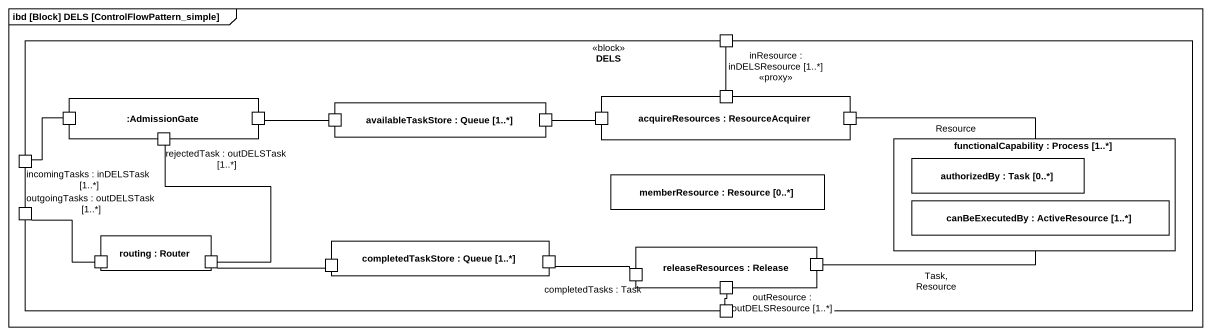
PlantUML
@startuml
mainframe ibd [Block] DELS [ControlFlowPattern_simple]
rectangle DELS <<block>> {
  port "inResource : inDELSResource [1..*] <<proxy>>" as inResource_inDELSResource_1 #FFFFFF
  rectangle ":AdmissionGate" as AdmissionGate #FFFFFF {
    port " " as port1
    port " " as port2
    port "rejectedTask : outDELSTask [1..*]" as rejectedTask_outDELSTask_1
  }
  rectangle "availableTaskStore : Queue [1..*]" as availableTaskStore #FFFFFF {
    port " " as port3 #FFFFFF
    port " " as port4 #FFFFFF
  }
  rectangle "acquireResources : ResourceAcquirer" as acquireResources #FFFFFF {
    port " " as port5
    port " " as port6
    port " " as port7
  }
  port "incomingTasks : inDELSTask [1..*]" as incomingTasks_inDELSTask_1 #FFFFFF
  rectangle "functionalCapability : Process [1..*]" as functionalCapability #FFFFFF {
    rectangle "authorizedBy : Task [0..*]" as authorizedBy #FFFFFF
    rectangle "canBeExecutedBy : ActiveResource [1..*]" as canBeExecutedBy #FFFFFF
  }
  rectangle "memberResource : Resource [0..*]" as memberResource #FFFFFF
  port "outgoingTasks : outDELSTask [1..*]" as outgoingTasks_outDELSTask_1 #FFFFFF
  rectangle "routing : Router" as routing #FFFFFF {
    port " " as port8 #FFFFFF
    port " " as port9 #FFFFFF
  }
  rectangle "completedTaskStore : Queue [1..*]" as completedTaskStore #FFFFFF {
    port " " as port10
    port " " as port11 #FFFFFF
  }
  rectangle "releaseResources : Release" as releaseResources #FFFFFF {
    port " " as port12
    port " " as port13 #FFFFFF
    port " " as port14
  }
  port "outResource : outDELSResource [1..*]" as outResource_outDELSResource #FFFFFF
}
inResource_inDELSResource_1 -- port6
port2 -right- port3
port4 -right- port5
port7 -right- functionalCapability : Resource
incomingTasks_inDELSTask_1 -up- port1
rejectedTask_outDELSTask_1 -- port9
port8 -up- outgoingTasks_outDELSTask_1
port10 -left- port9
port11 -right- port12 : completedTasks : Task
port14 -right- functionalCapability : Task, Resource
outResource_outDELSResource -up- port13
@enduml
